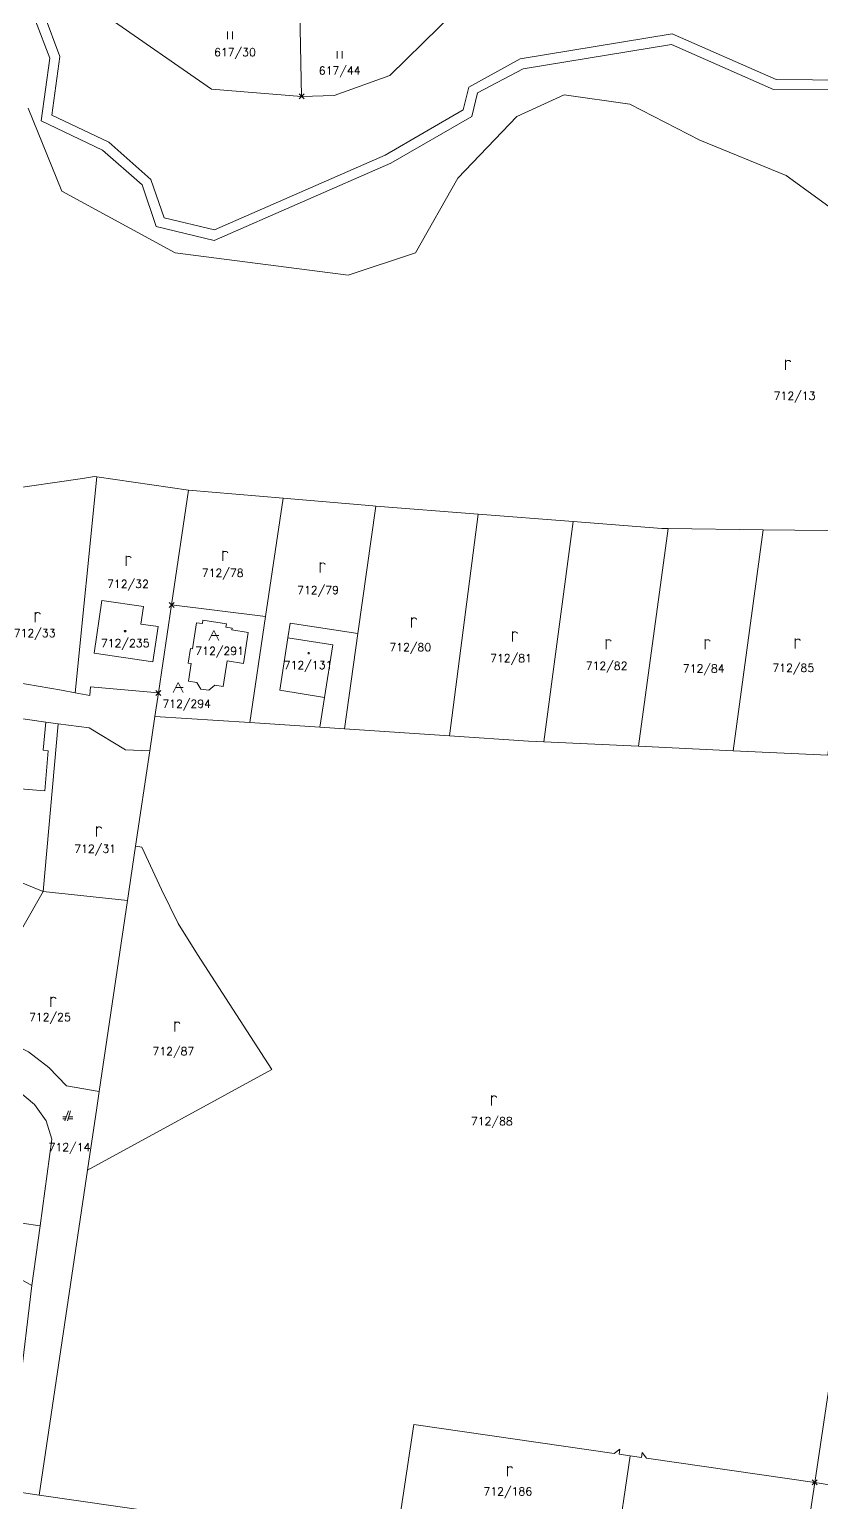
# Model space of a CAD drawing. Extents: x -443817 to 3, y -1171930 to -442383.
# Drawn here: x -442306.5 to -442148.1, y -1170206.7 to -1169912.2 of the extents above; entities that cross this region are included whole.
import ezdxf
from ezdxf.enums import TextEntityAlignment as Align

# ---------------------------------------------------------------- set-up
doc = ezdxf.new("R2010")
doc.units = 0
doc.header["$LTSCALE"] = 0.5
doc.header["$PDMODE"] = 3
doc.header["$PDSIZE"] = 0.5
doc.layers.add('KLADPAR', color=7, linetype='Continuous', lineweight=0)
doc.layers.add('ZAPPAR', color=7, linetype='Continuous', lineweight=0)
doc.styles.add('ROMANS', font='romans.shx', dxfattribs={"height": 0.2})

# ---------------------------------------------------------------- blocks, each defined once
blk = doc.blocks.new('$479')
at = {"color": 0, "flags": 128}
for points in [[(0, 0), (0, 1.27), (0, 2)], [(0, 1.6), (0.1, 1.73), (0.23, 1.84), (0.37, 1.89), (0.6, 1.9), (0.77, 1.87), (0.87, 1.8), (0.96, 1.7), (1, 1.6)]]:
    blk.add_lwpolyline(points, dxfattribs=at)
blk = doc.blocks.new('$432')
at = {"color": 0}
for p, q in [((-0.32, 0.8), (-1, 0.8)), ((-1, 0.4), (-0.46, 0.4)), ((0.1, 2), (-0.6, 0)), ((-0.1, 0), (0.5, 2)), ((0.02, 0.4), (1, 0.4)), ((1, 0.8), (0.14, 0.8))]:
    blk.add_line(p, q, dxfattribs=at)
blk = doc.blocks.new('$45')
at = {"color": 0, "flags": 128}
blk.add_lwpolyline([(0.09, 0.15), (0.18, 0), (0.09, -0.15), (-0.09, -0.15), (-0.18, 0), (-0.09, 0.15), (0.09, 0.15)], dxfattribs=at)
blk = doc.blocks.new('$435')
at = {"color": 0}
blk.add_line((1, 1), (-0.5, 1), dxfattribs=at)
at = {"color": 0, "flags": 128}
blk.add_lwpolyline([(-1, 0), (0, 2), (1, 0)], dxfattribs=at)
blk = doc.blocks.new('$32')
at = {"color": 0}
for p, q in [((-0.5, 1.5), (-0.5, 0)), ((0.5, 0), (0.5, 1.5))]:
    blk.add_line(p, q, dxfattribs=at)

msp = doc.modelspace()

# ---------------------------------------------------------------- linework, layer by layer
at = {"layer": 'KLADPAR', "color": 7, "linetype": 'Continuous'}
msp.add_line((-442302.05, -1170134.08), (-442304.4, -1170151.42), dxfattribs=at)
at = {"layer": 'KLADPAR', "color": 7, "linetype": 'Continuous', "flags": 128}
for points in [[(-442291.26, -1169909.4), (-442270.1, -1169924.09), (-442252.1, -1169925.54), (-442245.59, -1169925.38), (-442234.46, -1169921.36), (-442214.59, -1169901.8)], [(-442135.94, -1169924.31), (-442157.75, -1169924.15), (-442178.13, -1169915.14), (-442207.79, -1169920), (-442216.9, -1169924.83), (-442218.05, -1169929.56), (-442234.24, -1169938.91), (-442269.55, -1169954.35), (-442281.18, -1169951.56), (-442283.97, -1169943.23), (-442291.93, -1169936.26), (-442304.2, -1169930.44), (-442302.42, -1169917.92), (-442305.3, -1169910.41)], [(-442305.3, -1169910.41), (-442302.42, -1169917.92), (-442304.2, -1169930.44), (-442291.93, -1169936.26), (-442283.97, -1169943.23), (-442281.18, -1169951.56), (-442269.55, -1169954.35), (-442234.24, -1169938.91), (-442218.05, -1169929.56), (-442216.9, -1169924.83), (-442207.79, -1169920), (-442178.13, -1169915.14), (-442157.75, -1169924.15), (-442135.94, -1169924.31)], [(-442303.58, -1169909.18), (-442300.42, -1169917.56), (-442302.02, -1169929.27), (-442290.67, -1169934.67), (-442282.26, -1169942.13), (-442279.6, -1169949.85), (-442269.53, -1169952.2), (-442235.4, -1169937.26), (-442219.78, -1169928.22), (-442218.67, -1169923.66), (-442208.39, -1169918), (-442178, -1169913.02), (-442157.17, -1169922.18), (-442135.45, -1169922.33)], [(-442135.45, -1169922.33), (-442157.17, -1169922.18), (-442178, -1169913.02), (-442208.39, -1169918), (-442218.67, -1169923.66), (-442219.78, -1169928.22), (-442235.4, -1169937.26), (-442269.53, -1169952.2), (-442279.6, -1169949.85), (-442282.26, -1169942.13), (-442290.67, -1169934.67), (-442302.02, -1169929.27), (-442300.42, -1169917.56), (-442303.58, -1169909.18)], [(-442306.79, -1169927.91), (-442300.06, -1169944.5), (-442277.4, -1169956.83), (-442242.79, -1169961.27), (-442229.35, -1169956.82), (-442220.84, -1169941.86), (-442209.06, -1169929.58), (-442199.56, -1169925.23), (-442186.48, -1169927.06), (-442172.43, -1169934.3), (-442155.23, -1169941.35), (-442145.9, -1169948.11)], [(-442145.9, -1169948.11), (-442155.23, -1169941.35), (-442172.43, -1169934.3), (-442186.48, -1169927.06), (-442199.56, -1169925.23), (-442209.06, -1169929.58), (-442220.84, -1169941.86), (-442229.35, -1169956.82), (-442242.79, -1169961.27), (-442277.4, -1169956.83), (-442300.06, -1169944.5), (-442306.79, -1169927.91)], [(-442140.82, -1170012.44), (-442159.82, -1170012.2), (-442178.82, -1170011.96), (-442180.04, -1170011.94), (-442197.81, -1170010.55), (-442216.82, -1170009.06), (-442237.28, -1170007.46), (-442237.83, -1170007.41), (-442255.77, -1170005.9), (-442274.7, -1170004.3), (-442293.01, -1170001.65), (-442293.5, -1170001.58), (-442295.92, -1170001.93), (-442311.56, -1170004.2)], [(-442309.42, -1170042.69), (-442300.09, -1170044.26), (-442297.36, -1170044.78), (-442294.42, -1170045.34), (-442294.29, -1170043.64), (-442280.72, -1170044.84), (-442281.42, -1170049.52), (-442282.45, -1170056.44), (-442287.3, -1170056.21), (-442294.56, -1170051.83), (-442300.76, -1170051.03), (-442303.24, -1170050.67), (-442310.11, -1170049.69)], [(-442233.31, -1170215.54), (-442304.56, -1170205.27), (-442294.91, -1170140.29), (-442258.07, -1170120.13), (-442272.88, -1170097.15), (-442276.81, -1170090.93), (-442280.11, -1170084.16), (-442284.04, -1170075.69), (-442285.28, -1170075.5), (-442282.45, -1170056.44), (-442281.42, -1170049.52), (-442262.46, -1170050.76), (-442248.47, -1170051.67), (-442243.5, -1170051.99), (-442222.52, -1170053.38), (-442206.75, -1170054.47), (-442206.75, -1170054.47), (-442203.63, -1170054.62), (-442184.71, -1170055.51), (-442165.8, -1170056.41), (-442146.87, -1170057.31)], [(-442309.14, -1170063.94), (-442303.46, -1170064.44), (-442302.74, -1170056.38), (-442303.74, -1170056.29), (-442303.24, -1170050.67), (-442300.76, -1170051.03), (-442303.74, -1170084.56), (-442322.29, -1170076.99)], [(-442306.71, -1170116.59), (-442302.63, -1170119.71), (-442299.11, -1170123.43), (-442292.56, -1170124.52), (-442293.05, -1170127.81), (-442294.91, -1170140.29), (-442304.56, -1170205.27), (-442310.78, -1170204.32)], [(-442304.4, -1170151.42), (-442319.12, -1170149.28), (-442315.02, -1170121.04), (-442309.27, -1170124), (-442305.48, -1170127.11), (-442303.16, -1170130.38), (-442302.05, -1170134.08)], [(-442308.48, -1170183.97), (-442306.01, -1170163.32), (-442304.4, -1170151.42), (-442304.4, -1170151.42), (-442302.05, -1170134.08), (-442303.16, -1170130.38), (-442305.48, -1170127.11), (-442309.27, -1170124)], [(-442146.54, -1170183.06), (-442149.49, -1170202.72), (-442183.14, -1170197.87), (-442183.99, -1170196.74), (-442184.13, -1170197.73), (-442186.36, -1170197.41), (-442188.59, -1170197.08), (-442188.44, -1170196.09), (-442189.58, -1170196.94), (-442229.66, -1170191.16), (-442232.57, -1170210.59)], [(-442094.53, -1170211.45), (-442149.49, -1170202.72), (-442146.54, -1170183.06), (-442091.68, -1170191.77)], [(-442522.14, -1170207.67), (-442518.46, -1170206.69), (-442508.51, -1170204.02), (-442506.56, -1170203.5), (-442484.9, -1170201.12), (-442481.92, -1170200.8), (-442478.14, -1170200.38), (-442469.96, -1170199.51), (-442461.5, -1170198.06), (-442449.04, -1170197.5), (-442445.53, -1170197.34), (-442443.98, -1170197.27), (-442431.53, -1170197.23), (-442388.92, -1170196.01), (-442385.65, -1170196.14), (-442383.04, -1170196.24), (-442353.13, -1170198.66), (-442352.18, -1170198.74), (-442351.81, -1170198.77), (-442350.42, -1170198.89), (-442347.99, -1170199.22), (-442310.78, -1170204.32), (-442304.56, -1170205.27), (-442233.31, -1170215.54)]]:
    msp.add_lwpolyline(points, dxfattribs=at)
for points in [[(-442252.1, -1169925.54), (-442252.48, -1169908.7), (-442224.78, -1169903.21), (-442212.13, -1169900.34), (-442214.59, -1169901.8), (-442234.46, -1169921.36), (-442245.59, -1169925.38), (-442252.1, -1169925.54)], [(-442252.48, -1169908.7), (-442252.1, -1169925.54), (-442270.1, -1169924.09), (-442291.26, -1169909.4), (-442270.53, -1169908.34), (-442252.48, -1169908.7)], [(-442295.92, -1170001.93), (-442293.5, -1170001.58), (-442293.01, -1170001.65), (-442297.36, -1170044.78), (-442300.09, -1170044.26), (-442309.42, -1170042.69), (-442313.68, -1170042.41), (-442311.56, -1170004.2), (-442295.92, -1170001.93)], [(-442280.72, -1170044.84), (-442294.29, -1170043.64), (-442294.42, -1170045.34), (-442297.36, -1170044.78), (-442293.01, -1170001.65), (-442274.7, -1170004.3), (-442278.11, -1170027.23), (-442280.72, -1170044.84)], [(-442237.83, -1170007.41), (-442237.28, -1170007.46), (-442240.84, -1170032.98), (-442254.35, -1170030.85), (-442254.82, -1170033.81), (-442256.47, -1170044.31), (-442247.53, -1170045.72), (-442248.47, -1170051.67), (-442262.46, -1170050.76), (-442259.3, -1170029.54), (-442255.77, -1170005.9), (-442237.83, -1170007.41)], [(-442240.84, -1170032.98), (-442237.28, -1170007.46), (-442216.82, -1170009.06), (-442222.52, -1170053.38), (-442243.5, -1170051.99), (-442240.84, -1170032.98)], [(-442222.52, -1170053.38), (-442216.82, -1170009.06), (-442197.81, -1170010.55), (-442203.63, -1170054.62), (-442206.75, -1170054.47), (-442222.52, -1170053.38)], [(-442180.04, -1170011.94), (-442178.82, -1170011.96), (-442184.71, -1170055.51), (-442203.63, -1170054.62), (-442197.81, -1170010.55), (-442180.04, -1170011.94)], [(-442292.02, -1170026.33), (-442283.72, -1170027.56), (-442284.23, -1170031.05), (-442280.77, -1170031.56), (-442281.82, -1170038.61), (-442293.59, -1170036.86), (-442292.02, -1170026.33)], [(-442283.72, -1170027.56), (-442292.02, -1170026.33), (-442293.59, -1170036.86), (-442281.82, -1170038.61), (-442280.77, -1170031.56), (-442284.23, -1170031.05), (-442283.72, -1170027.56)], [(-442278.11, -1170027.23), (-442259.3, -1170029.54), (-442262.46, -1170050.76), (-442281.42, -1170049.52), (-442280.72, -1170044.84), (-442278.11, -1170027.23)], [(-442273.11, -1170030.8), (-442271.93, -1170030.98), (-442271.82, -1170030.29), (-442267.12, -1170030.99), (-442267.22, -1170031.68), (-442266.01, -1170031.86), (-442266.07, -1170032.24), (-442262.8, -1170032.73), (-442263.73, -1170038.92), (-442266.99, -1170038.44), (-442267.75, -1170043.53), (-442269.43, -1170043.28), (-442270.66, -1170044.27), (-442272.22, -1170044.1), (-442273.02, -1170042.74), (-442274.7, -1170042.5), (-442274.18, -1170038.96), (-442274.77, -1170038.88), (-442274.33, -1170035.95), (-442273.89, -1170036.01), (-442273.11, -1170030.8)], [(-442271.93, -1170030.98), (-442273.11, -1170030.8), (-442273.89, -1170036.01), (-442274.33, -1170035.95), (-442274.77, -1170038.88), (-442274.18, -1170038.96), (-442274.7, -1170042.5), (-442273.02, -1170042.74), (-442272.22, -1170044.1), (-442270.66, -1170044.27), (-442269.43, -1170043.28), (-442267.75, -1170043.53), (-442266.99, -1170038.44), (-442263.73, -1170038.92), (-442262.8, -1170032.73), (-442266.07, -1170032.24), (-442266.01, -1170031.86), (-442267.22, -1170031.68), (-442267.12, -1170030.99), (-442271.82, -1170030.29), (-442271.93, -1170030.98)], [(-442240.84, -1170032.98), (-442243.5, -1170051.99), (-442248.47, -1170051.67), (-442247.53, -1170045.72), (-442256.47, -1170044.31), (-442254.82, -1170033.81), (-442254.35, -1170030.85), (-442240.84, -1170032.98)], [(-442316.4, -1170053.71), (-442316.04, -1170049), (-442310.11, -1170049.69), (-442303.24, -1170050.67), (-442303.74, -1170056.29), (-442302.74, -1170056.38), (-442303.46, -1170064.44), (-442309.14, -1170063.94), (-442309.97, -1170073.35), (-442318.14, -1170072.63), (-442318.36, -1170075.12), (-442321.69, -1170075.83), (-442324.84, -1170074.54), (-442324.61, -1170072.05), (-442325.61, -1170071.96), (-442324.64, -1170061), (-442323.63, -1170061.09), (-442324.15, -1170067.08), (-442309.75, -1170068.33), (-442308.54, -1170054.45), (-442316.4, -1170053.71)], [(-442287.3, -1170056.21), (-442282.45, -1170056.44), (-442285.28, -1170075.5), (-442286.89, -1170086.35), (-442303.74, -1170084.56), (-442300.76, -1170051.03), (-442294.56, -1170051.83), (-442287.3, -1170056.21)], [(-442294.91, -1170140.29), (-442293.05, -1170127.81), (-442292.56, -1170124.52), (-442286.89, -1170086.35), (-442285.28, -1170075.5), (-442284.04, -1170075.69), (-442280.11, -1170084.16), (-442276.81, -1170090.93), (-442272.88, -1170097.15), (-442258.07, -1170120.13), (-442294.91, -1170140.29)], [(-442303.74, -1170084.56), (-442312.15, -1170099.28), (-442323.33, -1170092.89), (-442318.24, -1170084.28), (-442320.82, -1170082.76), (-442324.47, -1170080.6), (-442322.29, -1170076.99), (-442303.74, -1170084.56)], [(-442292.56, -1170124.52), (-442299.11, -1170123.43), (-442302.63, -1170119.71), (-442306.71, -1170116.59), (-442311.76, -1170114.01), (-442318.31, -1170110.06), (-442312.15, -1170099.28), (-442303.74, -1170084.56), (-442286.89, -1170086.35), (-442292.56, -1170124.52)], [(-442315.02, -1170121.04), (-442319.12, -1170149.28), (-442304.4, -1170151.42), (-442306.01, -1170163.32), (-442323.86, -1170153.4), (-442318.87, -1170119.06), (-442315.02, -1170121.04)], [(-442306.01, -1170163.32), (-442308.48, -1170183.97), (-442309.33, -1170185.43), (-442326.74, -1170174.84), (-442323.86, -1170153.4), (-442306.01, -1170163.32)], [(-442189.58, -1170196.94), (-442188.44, -1170196.09), (-442188.59, -1170197.08), (-442186.36, -1170197.41), (-442189.27, -1170216.84), (-442232.57, -1170210.59), (-442229.66, -1170191.16), (-442189.58, -1170196.94)], [(-442149.49, -1170202.72), (-442152.4, -1170222.15), (-442189.27, -1170216.84), (-442186.36, -1170197.41), (-442184.13, -1170197.73), (-442183.99, -1170196.74), (-442183.14, -1170197.87), (-442149.49, -1170202.72)], [(-442149.49, -1170202.72), (-442094.53, -1170211.45), (-442094.89, -1170213.92), (-442095.5, -1170218.18), (-442097.37, -1170231.1), (-442152.43, -1170222.35), (-442152.4, -1170222.15), (-442149.49, -1170202.72)]]:
    msp.add_lwpolyline(points, close=True, dxfattribs=at)
at = {"layer": 'KLADPAR', "color": 7, "linetype": 'Continuous'}
for p in [(-442252.1, -1169925.54), (-442278.11, -1170027.23), (-442280.72, -1170044.84), (-442149.49, -1170202.72)]:
    msp.add_point(p, dxfattribs=at)
for points in [[(-442259.3, -1170029.54), (-442278.11, -1170027.23), (-442274.7, -1170004.3), (-442255.77, -1170005.9)], [(-442184.71, -1170055.51), (-442178.82, -1170011.96), (-442159.82, -1170012.2), (-442165.8, -1170056.41)], [(-442165.8, -1170056.41), (-442159.82, -1170012.2), (-442140.82, -1170012.44), (-442146.87, -1170057.31)]]:
    msp.add_3dface(points, dxfattribs=at)
at = {"layer": 'ZAPPAR', "color": 7, "linetype": 'Continuous', "flags": 128}
msp.add_lwpolyline([(-442254.82, -1170033.81), (-442245.88, -1170035.22), (-442247.53, -1170045.72)], dxfattribs=at)

# ---------------------------------------------------------------- block references
at = {"layer": 'KLADPAR', "color": 7, "linetype": 'Continuous'}
for name, p in [('$32', (-442266.38, -1169914.07)), ('$32', (-442244.48, -1169917.99)), ('$479', (-442155.31, -1169980.25)), ('$479', (-442287.19, -1170019.43)), ('$479', (-442267.87, -1170018.42)), ('$479', (-442248.41, -1170020.74)), ('$479', (-442305.36, -1170030.66)), ('$479', (-442230.09, -1170031.73)), ('$45', (-442287.37, -1170032.48)), ('$435', (-442269.65, -1170034.35)), ('$479', (-442209.94, -1170034.52)), ('$479', (-442191.2, -1170036.1)), ('$479', (-442171.4, -1170036.1)), ('$479', (-442153.38, -1170035.96)), ('$45', (-442250.67, -1170036.89)), ('$435', (-442276.8, -1170044.76)), ('$479', (-442293.1, -1170073.53)), ('$479', (-442302.22, -1170107.58)), ('$479', (-442277.44, -1170112.54)), ('$479', (-442214.11, -1170127.32)), ('$432', (-442298.84, -1170130.42)), ('$479', (-442210.92, -1170201.48))]:
    msp.add_blockref(name, p, dxfattribs=at)

# ---------------------------------------------------------------- texts
at = {"layer": 'KLADPAR', "color": 7, "linetype": 'Continuous', "style": 'ROMANS'}
for s, p in [('617/30', (-442265.42, -1169915.9)), ('617/44', (-442244.48, -1169919.59)), ('712/13', (-442153.52, -1169984.61)), ('712/78', (-442267.87, -1170020.02)), ('712/32', (-442286.82, -1170022.24)), ('712/79', (-442248.81, -1170023.45)), ('712/33', (-442305.48, -1170032.06)), ('712/235', (-442287.37, -1170034.08)), ('712/291', (-442268.49, -1170035.64)), ('712/80', (-442230.37, -1170034.89)), ('712/131', (-442250.8, -1170038.45)), ('712/81', (-442210.22, -1170037.08)), ('712/82', (-442191.1, -1170038.6)), ('712/84', (-442171.68, -1170039.16)), ('712/85', (-442153.78, -1170039.02)), ('712/294', (-442275.08, -1170046.18)), ('712/31', (-442293.38, -1170075.19)), ('712/25', (-442302.42, -1170108.86)), ('712/87', (-442277.74, -1170115.7)), ('712/88', (-442214.06, -1170129.68)), ('712/14', (-442298.51, -1170134.88)), ('712/186', (-442210.86, -1170203.71))]:
    msp.add_text(s, height=1.6, dxfattribs=at).set_placement(p, align=Align.TOP_CENTER)

doc.saveas('drawing.dxf')
